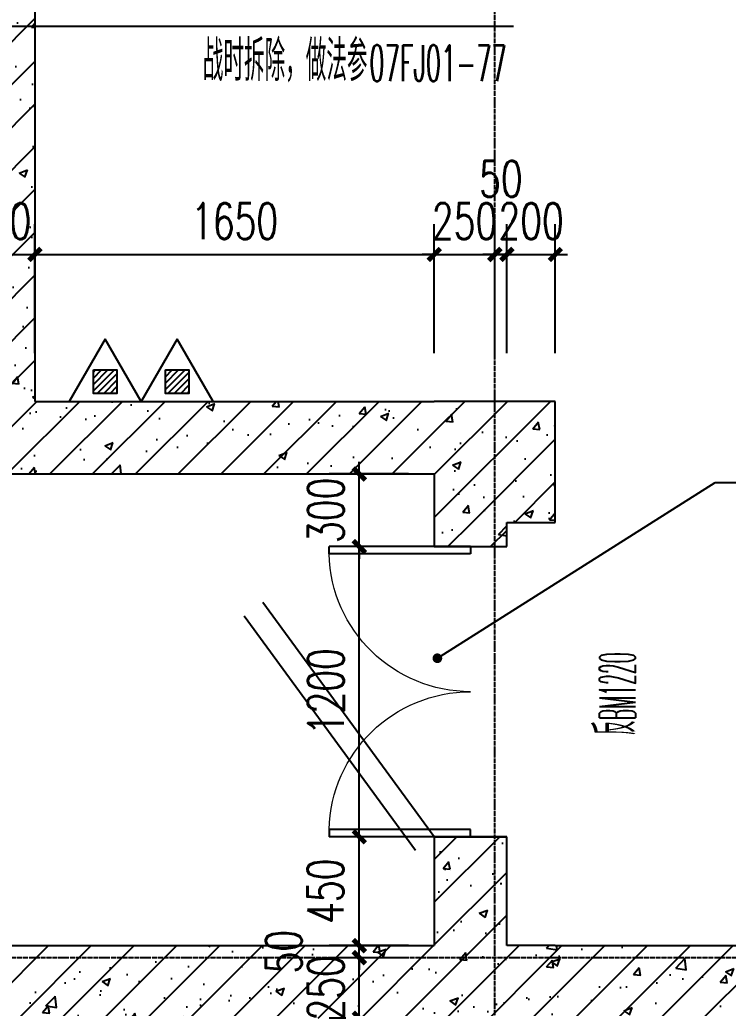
# Model space of a CAD drawing. Extents: x 0 to 2037025, y -2738621 to 0.
# Drawn here: x 980921 to 983848, y -1370172 to -1366085 of the extents above; entities that cross this region are included whole.
import ezdxf

# ---------------------------------------------------------------- set-up
doc = ezdxf.new("R2010")
doc.units = 0
doc.header["$LTSCALE"] = 10
doc.header["$MEASUREMENT"] = 0
doc.linetypes.add('DOTE', pattern=[2.42, 2, -0.2, 0.02, -0.2])
for name, color, linetype in [('COLUMN', 4, 'Continuous'), ('DOTE', 1, 'DOTE'), ('EQUIP_消火栓', 240, 'Continuous'), ('EQUIP_消防', 7, 'Continuous'), ('PUB_DIM', 3, 'Continuous'), ('PUB_HATCH', 252, 'Continuous'), ('PUB_TEXT', 7, 'Continuous'), ('WALL', 4, 'Continuous'), ('WINDOW', 2, 'Continuous'), ('人防-平时', 170, 'Continuous'), ('人防-防护设备', 142, 'Continuous')]:
    doc.layers.add(name, color=color, linetype=linetype)
doc.styles.add('_TCH_DIM', font='SIMPLEX.shx', dxfattribs={"width": 0.7, "bigfont": 'GBCBIG.shx'})
doc.styles.add('_TCH_DIM_T3', font='simplex_.ttf', dxfattribs={"width": 0.705882, "bigfont": 'GBCBIG'})
doc.styles.add('_TCH_DIM_T3_T3', font='SIMPLEX', dxfattribs={"width": 0.49827, "bigfont": 'GBCBIG'})
doc.dimstyles.new('_TCH_ARCH&&50', dxfattribs={"dimtxt": 148.75, "dimasz": 50, "dimexe": 125, "dimexo": 150, "dimgap": 63.125, "dimtad": 1, "dimdec": 0, "dimzin": 0, "dimdsep": 46, "dimtxsty": '_TCH_DIM_T3', "dimblk": 'ARCHTICK', "dimcen": 0.09, "dimclrt": 7, "dimazin": 2, "dimtfac": 1, "dimtdec": 0, "dimtix": 1, "dimtmove": 2, "dimatfit": 3, "dimfxl": 0, "dimtolj": 1, "dimtzin": 0, "dimarcsym": 0})
pattern_1 = [(45, (0, 0), (-88.388348, 88.388348), []), (50, (0, 0), (358.63009, -31.37607), [37.5, -412.5]), (355, (0, 0), (-69.37567, 376.09607), [30, -330]), (100.4514, (29.9, -2.6), (289.25469, 344.71977), [31.870095, -350.571056]), (46.1842, (0, 100), (533.62052, -82.75951), [56.25, -618.75]), (96.6356, (44.47, 93.1), (467.33135, 487.05894), [47.80514, -525.8565]), (351.1842, (0, 100), (467.33097, 487.0593), [45, -495]), (21, (50, 75), (298.453526, -201.309445), [37.5, -412.5]), (326, (50, 75), (121.657666, 362.57502), [30, -330]), (71.4514, (74.87, 58.22), (420.111314, 161.26525), [31.870095, -350.571056]), (37.5, (0, 0), (6.079928, 166.446927), [0, -326, 0, -335, 0, -331.25]), (7.5, (0, 0), (131.534769, 197.205856), [0, -191, 0, -318.5, 0, -126.25]), (327.5, (-111.5, 0), (266.911218, -11.277436), [0, -125, 0, -390, 0, -517.5]), (317.5, (-161.5, 0), (291.593085, 50.05249), [0, -162.5, 0, -259, 0, -367.5])]

# ---------------------------------------------------------------- blocks, each defined once
blk = doc.blocks.new('$DorLib2D$00000002')
for p, q in [((-0.5, 0), (-0.5, 0.4875)), ((-0.475, 0.4875), (-0.5, 0.4875)), ((-0.475, 0), (-0.475, 0.4875)), ((0.475, 0), (0.475, 0.4875)), ((0.475, 0.4875), (0.5, 0.4875)), ((0.5, 0), (0.5, 0.4875)), ((-0.5, 0), (-0.475, 0)), ((0.5, 0), (0.475, 0))]:
    blk.add_line(p, q)
at = {"lineweight": 13}
for centre, start, end in [((-0.4875, 0), 0, 88.5307), ((0.4875, 0), 91.4693, 180)]:
    blk.add_arc(centre, 0.4875, start, end, dxfattribs=at)
blk = doc.blocks.new('$TwtSys$00000546')
h = blk.add_hatch()
h.set_pattern_fill('ANSI31', color=256, scale=200, style=0)
h.set_pattern_definition([(45, (-38543.802, -6670.83), (-17.67767, 17.67767), [])])
h.paths.add_polyline_path([(-64.9, 173.7), (64.9, 173.7), (64.9, 43.9), (-64.9, 43.9)])
for points in [[(0, 343.6), (-198.4, 0), (198.4, 0)], [(-64.9, 173.7), (64.9, 173.7), (64.9, 43.9), (-64.9, 43.9)]]:
    blk.add_lwpolyline(points, close=True)
blk = doc.blocks.new('A$C4E3245DD')
at = {"layer": 'EQUIP_消防', "xscale": 1.5, "yscale": 1.5, "zscale": 1.5, "rotation": 180}
for p in [(-297.6, 0), (297.6, 0)]:
    blk.add_blockref('$TwtSys$00000546', p, dxfattribs=at)
blk = doc.blocks.new('_ArchTick')
at = {"color": 0, "linetype": 'ByBlock', "const_width": 0.4}
blk.add_lwpolyline([(-0.5, -0.5), (0.5, 0.5)], dxfattribs=at)
blk = doc.blocks.new('*D575')
at = {"layer": 'Defpoints', "color": 0, "transparency": 16777216}
for p in [(982324.2, -1367963.1), (982677.1, -1367963.1), (982677.1, -1368263.3)]:
    blk.add_point(p, dxfattribs=at)
at = {"layer": 'PUB_DIM', "color": 0, "lineweight": -2, "transparency": 16777216}
for p, q in [((982324.2, -1367963.1), (982324.2, -1367913.1)), ((982527.1, -1367963.1), (982199.2, -1367963.1)), ((982324.2, -1368263.3), (982324.2, -1367963.1)), ((982527.1, -1368263.3), (982199.2, -1368263.3)), ((982324.2, -1368263.3), (982324.2, -1368313.3))]:
    blk.add_line(p, q, dxfattribs=at)
at = {"layer": 'PUB_DIM', "color": 0, "lineweight": -2, "transparency": 16777216, "xscale": 50, "yscale": 50, "zscale": 50}
for p, rotation in [((982324.2, -1367963.1), 270), ((982324.2, -1368263.3), 90)]:
    blk.add_blockref('_ArchTick', p, dxfattribs=dict(at, rotation=rotation))
at = {"layer": 'PUB_DIM', "color": 7, "transparency": 16777216, "insert": (982186, -1368113.2), "char_height": 148.75, "attachment_point": 5, "rotation": 90, "style": '_TCH_DIM_T3'}
blk.add_mtext('\\A1;300', dxfattribs=at)
blk = doc.blocks.new('*D576')
at = {"layer": 'Defpoints', "color": 0, "transparency": 16777216}
for p in [(982324.2, -1368263.3), (982677.1, -1368263.3), (982677.1, -1369463.3)]:
    blk.add_point(p, dxfattribs=at)
at = {"layer": 'PUB_DIM', "color": 0, "lineweight": -2, "transparency": 16777216}
for p, q in [((982527.1, -1368263.3), (982199.2, -1368263.3)), ((982324.2, -1369463.3), (982324.2, -1368263.3)), ((982527.1, -1369463.3), (982199.2, -1369463.3))]:
    blk.add_line(p, q, dxfattribs=at)
at = {"layer": 'PUB_DIM', "color": 0, "lineweight": -2, "transparency": 16777216, "xscale": 50, "yscale": 50, "zscale": 50}
for p, rotation in [((982324.2, -1368263.3), 90), ((982324.2, -1369463.3), 270)]:
    blk.add_blockref('_ArchTick', p, dxfattribs=dict(at, rotation=rotation))
at = {"layer": 'PUB_DIM', "color": 7, "transparency": 16777216, "insert": (982186, -1368863.3), "char_height": 148.75, "attachment_point": 5, "rotation": 90, "style": '_TCH_DIM_T3'}
blk.add_mtext('\\A1;1200', dxfattribs=at)
blk = doc.blocks.new('*D577')
at = {"layer": 'Defpoints', "color": 0, "transparency": 16777216}
for p in [(982324.2, -1369463.3), (982677.1, -1369463.3), (982677.1, -1369913.1)]:
    blk.add_point(p, dxfattribs=at)
at = {"layer": 'PUB_DIM', "color": 0, "lineweight": -2, "transparency": 16777216}
for p, q in [((982527.1, -1369463.3), (982199.2, -1369463.3)), ((982324.2, -1369913.1), (982324.2, -1369463.3)), ((982527.1, -1369913.1), (982199.2, -1369913.1))]:
    blk.add_line(p, q, dxfattribs=at)
at = {"layer": 'PUB_DIM', "color": 0, "lineweight": -2, "transparency": 16777216, "xscale": 50, "yscale": 50, "zscale": 50}
for p, rotation in [((982324.2, -1369463.3), 90), ((982324.2, -1369913.1), 270)]:
    blk.add_blockref('_ArchTick', p, dxfattribs=dict(at, rotation=rotation))
at = {"layer": 'PUB_DIM', "color": 7, "transparency": 16777216, "insert": (982184.3, -1369688.2), "char_height": 148.75, "attachment_point": 5, "rotation": 90, "style": '_TCH_DIM_T3'}
blk.add_mtext('\\A1;450', dxfattribs=at)
blk = doc.blocks.new('*D578')
at = {"layer": 'Defpoints', "color": 0, "transparency": 16777216}
for p in [(982324.2, -1369913.1), (982677.1, -1369913.1), (982677.1, -1369963.1)]:
    blk.add_point(p, dxfattribs=at)
at = {"layer": 'PUB_DIM', "color": 0, "lineweight": -2, "transparency": 16777216}
for p, q in [((982324.2, -1369913.1), (982324.2, -1369863.1)), ((982527.1, -1369913.1), (982199.2, -1369913.1)), ((982324.2, -1369963.1), (982324.2, -1369913.1)), ((982527.1, -1369963.1), (982199.2, -1369963.1)), ((982324.2, -1369963.1), (982324.2, -1370013.1))]:
    blk.add_line(p, q, dxfattribs=at)
at = {"layer": 'PUB_DIM', "color": 0, "lineweight": -2, "transparency": 16777216, "xscale": 50, "yscale": 50, "zscale": 50}
for p, rotation in [((982324.2, -1369913.1), 270), ((982324.2, -1369963.1), 90)]:
    blk.add_blockref('_ArchTick', p, dxfattribs=dict(at, rotation=rotation))
at = {"layer": 'PUB_DIM', "color": 7, "transparency": 16777216, "insert": (982011.7, -1369938.1), "char_height": 148.75, "attachment_point": 5, "rotation": 90, "style": '_TCH_DIM_T3'}
blk.add_mtext('\\A1;50', dxfattribs=at)
blk = doc.blocks.new('*D579')
at = {"layer": 'Defpoints', "color": 0, "transparency": 16777216}
for p in [(982324.2, -1369963.1), (982677.1, -1369963.1), (982677.1, -1370213.1)]:
    blk.add_point(p, dxfattribs=at)
at = {"layer": 'PUB_DIM', "color": 0, "lineweight": -2, "transparency": 16777216}
for p, q in [((982324.2, -1369963.1), (982324.2, -1369913.1)), ((982527.1, -1369963.1), (982199.2, -1369963.1)), ((982324.2, -1370213.1), (982324.2, -1369963.1)), ((982527.1, -1370213.1), (982199.2, -1370213.1)), ((982324.2, -1370213.1), (982324.2, -1370263.1))]:
    blk.add_line(p, q, dxfattribs=at)
at = {"layer": 'PUB_DIM', "color": 0, "lineweight": -2, "transparency": 16777216, "xscale": 50, "yscale": 50, "zscale": 50}
for p, rotation in [((982324.2, -1369963.1), 270), ((982324.2, -1370213.1), 90)]:
    blk.add_blockref('_ArchTick', p, dxfattribs=dict(at, rotation=rotation))
at = {"layer": 'PUB_DIM', "color": 7, "transparency": 16777216, "insert": (982186, -1370088.1), "char_height": 148.75, "attachment_point": 5, "rotation": 90, "style": '_TCH_DIM_T3'}
blk.add_mtext('\\A1;250', dxfattribs=at)
blk = doc.blocks.new('*D635')
at = {"layer": 'Defpoints', "color": 0, "transparency": 16777216}
for p in [(983133.9, -1367055.4), (982933.9, -1367613.1), (983133.9, -1367613.1)]:
    blk.add_point(p, dxfattribs=at)
at = {"layer": 'PUB_DIM', "color": 0, "lineweight": -2, "transparency": 16777216}
for p, q in [((982933.9, -1367463.1), (982933.9, -1366930.4)), ((983133.9, -1367463.1), (983133.9, -1366930.4)), ((982933.9, -1367055.4), (982883.9, -1367055.4)), ((982933.9, -1367055.4), (983133.9, -1367055.4)), ((983133.9, -1367055.4), (983183.9, -1367055.4))]:
    blk.add_line(p, q, dxfattribs=at)
at = {"layer": 'PUB_DIM', "color": 0, "lineweight": -2, "transparency": 16777216, "xscale": 50, "yscale": 50, "zscale": 50}
blk.add_blockref('_ArchTick', (982933.9, -1367055.4), dxfattribs=at)
at = {"layer": 'PUB_DIM', "color": 0, "lineweight": -2, "transparency": 16777216, "xscale": 50, "yscale": 50, "zscale": 50, "rotation": 180}
blk.add_blockref('_ArchTick', (983133.9, -1367055.4), dxfattribs=at)
at = {"layer": 'PUB_DIM', "color": 7, "transparency": 16777216, "insert": (983033.9, -1366917.3), "char_height": 148.75, "attachment_point": 5, "style": '_TCH_DIM_T3'}
blk.add_mtext('\\A1;200', dxfattribs=at)
blk = doc.blocks.new('*D636')
at = {"layer": 'Defpoints', "color": 0, "transparency": 16777216}
for p in [(982933.9, -1367055.4), (982883.9, -1367613.1), (982933.9, -1367613.1)]:
    blk.add_point(p, dxfattribs=at)
at = {"layer": 'PUB_DIM', "color": 0, "lineweight": -2, "transparency": 16777216}
for p, q in [((982883.9, -1367463.1), (982883.9, -1366930.4)), ((982933.9, -1367463.1), (982933.9, -1366930.4)), ((982883.9, -1367055.4), (982833.9, -1367055.4)), ((982883.9, -1367055.4), (982933.9, -1367055.4)), ((982933.9, -1367055.4), (982983.9, -1367055.4))]:
    blk.add_line(p, q, dxfattribs=at)
at = {"layer": 'PUB_DIM', "color": 0, "lineweight": -2, "transparency": 16777216, "xscale": 50, "yscale": 50, "zscale": 50}
blk.add_blockref('_ArchTick', (982883.9, -1367055.4), dxfattribs=at)
at = {"layer": 'PUB_DIM', "color": 0, "lineweight": -2, "transparency": 16777216, "xscale": 50, "yscale": 50, "zscale": 50, "rotation": 180}
blk.add_blockref('_ArchTick', (982933.9, -1367055.4), dxfattribs=at)
at = {"layer": 'PUB_DIM', "color": 7, "transparency": 16777216, "insert": (982908.9, -1366742.9), "char_height": 148.75, "attachment_point": 5, "style": '_TCH_DIM_T3'}
blk.add_mtext('\\A1;50', dxfattribs=at)
blk = doc.blocks.new('*D637')
at = {"layer": 'Defpoints', "color": 0, "transparency": 16777216}
for p in [(982883.9, -1367055.4), (982633.9, -1367613.1), (982883.9, -1367613.1)]:
    blk.add_point(p, dxfattribs=at)
at = {"layer": 'PUB_DIM', "color": 0, "lineweight": -2, "transparency": 16777216}
for p, q in [((982633.9, -1367463.1), (982633.9, -1366930.4)), ((982883.9, -1367463.1), (982883.9, -1366930.4)), ((982633.9, -1367055.4), (982583.9, -1367055.4)), ((982633.9, -1367055.4), (982883.9, -1367055.4)), ((982883.9, -1367055.4), (982933.9, -1367055.4))]:
    blk.add_line(p, q, dxfattribs=at)
at = {"layer": 'PUB_DIM', "color": 0, "lineweight": -2, "transparency": 16777216, "xscale": 50, "yscale": 50, "zscale": 50}
blk.add_blockref('_ArchTick', (982633.9, -1367055.4), dxfattribs=at)
at = {"layer": 'PUB_DIM', "color": 0, "lineweight": -2, "transparency": 16777216, "xscale": 50, "yscale": 50, "zscale": 50, "rotation": 180}
blk.add_blockref('_ArchTick', (982883.9, -1367055.4), dxfattribs=at)
at = {"layer": 'PUB_DIM', "color": 7, "transparency": 16777216, "insert": (982758.9, -1366917.3), "char_height": 148.75, "attachment_point": 5, "style": '_TCH_DIM_T3'}
blk.add_mtext('\\A1;250', dxfattribs=at)
blk = doc.blocks.new('*D638')
at = {"layer": 'Defpoints', "color": 0, "transparency": 16777216}
for p in [(982633.9, -1367055.4), (980983.9, -1367613.1), (982633.9, -1367613.1)]:
    blk.add_point(p, dxfattribs=at)
at = {"layer": 'PUB_DIM', "color": 0, "lineweight": -2, "transparency": 16777216}
for p, q in [((980983.9, -1367463.1), (980983.9, -1366930.4)), ((982633.9, -1367463.1), (982633.9, -1366930.4)), ((980983.9, -1367055.4), (982633.9, -1367055.4))]:
    blk.add_line(p, q, dxfattribs=at)
at = {"layer": 'PUB_DIM', "color": 0, "lineweight": -2, "transparency": 16777216, "xscale": 50, "yscale": 50, "zscale": 50, "rotation": 180}
blk.add_blockref('_ArchTick', (980983.9, -1367055.4), dxfattribs=at)
at = {"layer": 'PUB_DIM', "color": 0, "lineweight": -2, "transparency": 16777216, "xscale": 50, "yscale": 50, "zscale": 50}
blk.add_blockref('_ArchTick', (982633.9, -1367055.4), dxfattribs=at)
at = {"layer": 'PUB_DIM', "color": 7, "transparency": 16777216, "insert": (981808.9, -1366917.3), "char_height": 148.75, "attachment_point": 5, "style": '_TCH_DIM_T3'}
blk.add_mtext('\\A1;1650', dxfattribs=at)
blk = doc.blocks.new('*D639')
at = {"layer": 'Defpoints', "color": 0, "transparency": 16777216}
for p in [(980983.9, -1367055.4), (980683.9, -1367613.1), (980983.9, -1367613.1)]:
    blk.add_point(p, dxfattribs=at)
at = {"layer": 'PUB_DIM', "color": 0, "lineweight": -2, "transparency": 16777216}
for p, q in [((980683.9, -1367463.1), (980683.9, -1366930.4)), ((980983.9, -1367463.1), (980983.9, -1366930.4)), ((980683.9, -1367055.4), (980633.9, -1367055.4)), ((980683.9, -1367055.4), (980983.9, -1367055.4)), ((980983.9, -1367055.4), (981033.9, -1367055.4))]:
    blk.add_line(p, q, dxfattribs=at)
at = {"layer": 'PUB_DIM', "color": 0, "lineweight": -2, "transparency": 16777216, "xscale": 50, "yscale": 50, "zscale": 50}
blk.add_blockref('_ArchTick', (980683.9, -1367055.4), dxfattribs=at)
at = {"layer": 'PUB_DIM', "color": 0, "lineweight": -2, "transparency": 16777216, "xscale": 50, "yscale": 50, "zscale": 50, "rotation": 180}
blk.add_blockref('_ArchTick', (980983.9, -1367055.4), dxfattribs=at)
at = {"layer": 'PUB_DIM', "color": 7, "transparency": 16777216, "insert": (980833.9, -1366917.3), "char_height": 148.75, "attachment_point": 5, "style": '_TCH_DIM_T3'}
blk.add_mtext('\\A1;300', dxfattribs=at)
blk = doc.blocks.new('$防护设备$00000008')
at = {"color": 0}
for p, q in [((0.5472, 0.7582), (-0.2598, 3.1205)), ((0.5, 0.5), (-0.307, 2.8622)), ((-0.5, 0.5), (-0.5, -0.5)), ((0.5, 0.5), (0.5, -0.5))]:
    blk.add_line(p, q, dxfattribs=at)

msp = doc.modelspace()

# ---------------------------------------------------------------- hatches: boundary and pattern name
at = {"layer": 'PUB_HATCH'}
h = msp.add_hatch(dxfattribs=at)
h.set_pattern_fill('钢筋混凝土', color=256, scale=50, style=0)
h.set_pattern_definition(pattern_1)
h.paths.add_polyline_path([(980983.9, -1364713.1), (980683.9, -1364713.1), (980683.9, -1367663.1), (980850.6, -1367763.1), (980983.9, -1367663.1)])
h = msp.add_hatch(dxfattribs=at)
h.set_pattern_fill('钢筋混凝土', color=256, scale=50, style=0)
h.set_pattern_definition(pattern_1)
h.paths.add_polyline_path([(982633.9, -1367963.1), (982633.9, -1367663.1), (980983.9, -1367663.1), (980850.6, -1367763.1), (980883.9, -1367963.1)])
h = msp.add_hatch(dxfattribs=at)
h.set_pattern_fill('钢筋混凝土', color=256, scale=50, style=0)
h.set_pattern_definition(pattern_1)
h.paths.add_polyline_path([(982633.9, -1368163.1), (983133.9, -1368163.1), (983133.9, -1367663.1), (982633.9, -1367663.1)])
h = msp.add_hatch(dxfattribs=at)
h.set_pattern_fill('钢筋混凝土', color=256, scale=50, style=0)
h.set_pattern_definition(pattern_1)
h.paths.add_polyline_path([(982933.9, -1368163.1), (982633.9, -1368163.1), (982633.9, -1368263.3), (982933.9, -1368263.3)])
h = msp.add_hatch(dxfattribs=at)
h.set_pattern_fill('钢筋混凝土', color=256, scale=50, style=0)
h.set_pattern_definition(pattern_1)
h.paths.add_polyline_path([(982633.9, -1369913.1), (982933.9, -1369913.1), (982933.9, -1369463.3), (982633.9, -1369463.3)])
h = msp.add_hatch(dxfattribs=at)
h.set_pattern_fill('钢筋混凝土', color=256, scale=50, style=0)
h.set_pattern_definition(pattern_1)
h.paths.add_polyline_path([(982633.9, -1370213.1), (982633.9, -1369913.1), (979483.9, -1369913.1), (979483.9, -1370213.1)])
h = msp.add_hatch(dxfattribs=at)
h.set_pattern_fill('钢筋混凝土', color=256, scale=50, style=0)
h.set_pattern_definition(pattern_1)
h.paths.add_polyline_path([(982633.9, -1370413.1), (983133.9, -1370413.1), (983133.9, -1369913.1), (982633.9, -1369913.1)])
h = msp.add_hatch(dxfattribs=at)
h.set_pattern_fill('钢筋混凝土', color=256, scale=50, style=0)
h.set_pattern_definition(pattern_1)
h.paths.add_polyline_path([(986733.9, -1370213.1), (986733.9, -1369913.1), (983133.9, -1369913.1), (983133.9, -1370213.1)])

# ---------------------------------------------------------------- linework, layer by layer
at = {"layer": 'COLUMN'}
for p, q in [((983133.9, -1367663.1), (982633.9, -1367663.1)), ((983133.9, -1368163.1), (983133.9, -1367663.1)), ((982633.9, -1367963.1), (982633.9, -1368163.1)), ((982933.9, -1368163.1), (983133.9, -1368163.1)), ((983133.9, -1369913.1), (982933.9, -1369913.1))]:
    msp.add_line(p, q, dxfattribs=at)
at = {"layer": 'DOTE'}
for p, q in [((982883.9, -1378863.1), (982883.9, -1353463.1)), ((997483.9, -1369963.1), (960783.9, -1369963.1))]:
    msp.add_line(p, q, dxfattribs=at)
at = {"layer": 'WALL'}
for p, q in [((980983.9, -1364713.1), (980983.9, -1367663.1)), ((980983.9, -1367663.1), (982633.9, -1367663.1)), ((980883.9, -1367963.1), (982633.9, -1367963.1)), ((982633.9, -1368163.1), (982633.9, -1368263.3)), ((982933.9, -1368263.3), (982933.9, -1368163.1)), ((982633.9, -1368263.3), (982933.9, -1368263.3)), ((982933.9, -1369463.3), (982633.9, -1369463.3)), ((982633.9, -1369463.3), (982633.9, -1369913.1)), ((982933.9, -1369913.1), (982933.9, -1369463.3)), ((979483.9, -1369913.1), (982633.9, -1369913.1)), ((983133.9, -1369913.1), (986733.9, -1369913.1))]:
    msp.add_line(p, q, dxfattribs=at)
at = {"layer": '人防-平时'}
for p, q in [((980871.9, -1366110.9), (982960.6, -1366110.9)), ((982646.6, -1368724.9), (983794.6, -1367997.7)), ((982646.6, -1368724.9), (983794.6, -1367997.7)), ((983794.6, -1367997.7), (985883.3, -1367997.7))]:
    msp.add_line(p, q, dxfattribs=at)
at = {"layer": '人防-平时', "const_width": 20}
msp.add_lwpolyline([(982638.2, -1368730.3, 1), (982655.1, -1368719.5, 1)], format="xyb", close=True, dxfattribs=at)
msp.add_lwpolyline([(982638.2, -1368730.3, 1), (982655.1, -1368719.5, 1)], format="xyb", close=True, dxfattribs=at)

# ---------------------------------------------------------------- block references
at = {"layer": 'EQUIP_消火栓', "color": 0, "xscale": 0.5, "yscale": 0.5, "zscale": 0.5, "rotation": 180}
msp.add_blockref('A$C4E3245DD', (981423, -1367663.1), dxfattribs=at)
at = {"layer": 'WINDOW', "xscale": -1200, "yscale": 300, "zscale": -1200, "rotation": 90}
msp.add_blockref('$防护设备$00000008', (982783.9, -1368863.3), dxfattribs=at)
at = {"layer": '人防-平时', "xscale": -1199.991316454931, "yscale": 1199.991316454931, "zscale": -1199.991316454931, "rotation": 90.00000000000648}
msp.add_blockref('$DorLib2D$00000002', (982783.9, -1368863.3), dxfattribs=at)

# ---------------------------------------------------------------- texts
at = {"layer": 'PUB_TEXT', "style": '_TCH_DIM'}
for s, height, width, p in [('战时拆除，做法参', 168.79, 0.7, (981677.5, -1366338.4)), ('07FJ01-77', 148.75, 0.494118, (982365.6, -1366338.4))]:
    msp.add_text(s, height=height, dxfattribs=dict(at, width=width)).set_placement(p)
at = {"layer": '人防-防护设备', "style": '_TCH_DIM_T3_T3'}
for s, height, width, p in [('BM1220', 148.75, 0.35172, (983465.2, -1368981)), ('反', 168.8, 0.49827, (983465.2, -1369042.3))]:
    msp.add_text(s, height=height, rotation=90, dxfattribs=dict(at, width=width)).set_placement(p)

# ---------------------------------------------------------------- dimensions: what is measured, and where the dimension line sits
at = {"layer": 'PUB_DIM'}
for base, p1, p2, angle, picture, middle in [((982933.9, -1367055.4), (982883.9, -1367613.1), (982933.9, -1367613.1), 360, '*D636', (982908.9, -1366742.9)), ((982324.2, -1369913.1), (982677.1, -1369963.1), (982677.1, -1369913.1), 90, '*D578', (982011.7, -1369938.1))]:
    dim = msp.add_linear_dim(base=base, p1=p1, p2=p2, angle=angle, dimstyle='_TCH_ARCH&&50', dxfattribs=at)
    dim.commit()
    dim.dimension.update_dxf_attribs({"geometry": picture, "text_midpoint": middle, "dimtype": 129})
for p1, p2, distance, picture, middle in [((980683.9, -1367613.1), (980983.9, -1367613.1), 557.7, '*D639', (980833.9, -1366917.3)), ((980983.9, -1367613.1), (982633.9, -1367613.1), 557.7, '*D638', (981808.9, -1366917.3)), ((982633.9, -1367613.1), (982883.9, -1367613.1), 557.7, '*D637', (982758.9, -1366917.3)), ((982933.9, -1367613.1), (983133.9, -1367613.1), 557.7, '*D635', (983033.9, -1366917.3)), ((982677.1, -1368263.3), (982677.1, -1367963.1), 352.8, '*D575', (982186, -1368113.2)), ((982677.1, -1369463.3), (982677.1, -1368263.3), 352.8, '*D576', (982186, -1368863.3)), ((982677.1, -1369913.1), (982677.1, -1369463.3), 352.8, '*D577', (982184.3, -1369688.2)), ((982677.1, -1370213.1), (982677.1, -1369963.1), 352.8, '*D579', (982186, -1370088.1))]:
    dim = msp.add_aligned_dim(p1=p1, p2=p2, distance=distance, dimstyle='_TCH_ARCH&&50', dxfattribs=at)
    dim.commit()
    dim.dimension.update_dxf_attribs({"geometry": picture, "text_midpoint": middle})

doc.saveas('drawing.dxf')
